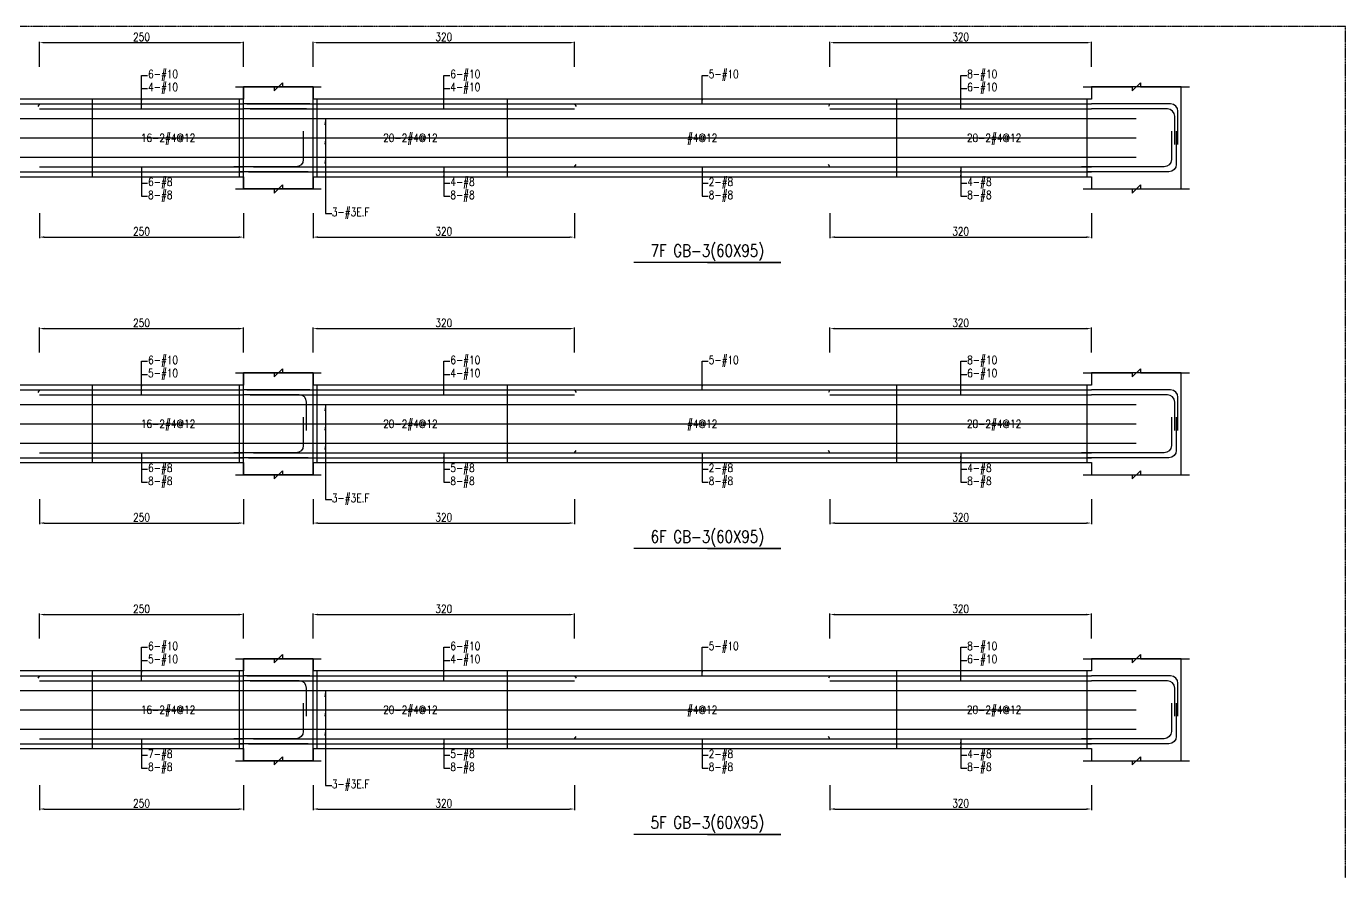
# Model space of a CAD drawing. Header units: millimetres. Extents: x 0 to 84580, y -12276 to 4373.
# Drawn here: x 50362 to 51977, y -2034 to -1000 of the extents above; entities that cross this region are included whole.
import ezdxf
from ezdxf.enums import TextEntityAlignment as Align

# ---------------------------------------------------------------- set-up
doc = ezdxf.new("R2010")
doc.units = ezdxf.units.MM
doc.header["$MEASUREMENT"] = 0
doc.linetypes.add('CENTER', pattern=[2, 1.25, -0.25, 0.25, -0.25])
for name, color, linetype in [('S-DIM', 2, 'Continuous'), ('S-GRID', 1, 'CENTER'), ('S-LEADER', 2, 'Continuous'), ('S-RC', 130, 'Continuous'), ('S-REINF', 6, 'Continuous'), ('S-TEXT', 2, 'Continuous')]:
    doc.layers.add(name, color=color, linetype=linetype)
doc.styles.add('CS4', font='romans.shx', dxfattribs={"width": 0.8, "bigfont": 'lsp.shx'})
doc.styles.get("Standard").update_dxf_attribs({"font": 'arial.ttf'})
doc.dimstyles.new('ISO-25', dxfattribs={"dimtxt": 2.5, "dimasz": 2.5, "dimexe": 1.25, "dimexo": 0.625, "dimtad": 1, "dimtxsty": 'Standard', "dimcen": 2.5, "dimadec": 0, "dimazin": 0, "dimtfac": 1, "dimtmove": 0, "dimatfit": 3, "dimfxl": 0, "dimarcsym": 0})

# ---------------------------------------------------------------- blocks, each defined once
blk = doc.blocks.new('*D1211')
at = {"layer": 'DEFPOINTS', "color": 0, "transparency": 16777216}
for p in [(50627.9, -1719.9), (50377.9, -1749.9), (50627.9, -1749.9)]:
    blk.add_point(p, dxfattribs=at)
at = {"layer": 'S-DIM', "color": 0, "lineweight": -2, "transparency": 16777216}
for p, q in [((50377.9, -1749.3), (50377.9, -1718.7)), ((50383.9, -1719.9), (50621.9, -1719.9)), ((50627.9, -1749.3), (50627.9, -1718.7))]:
    blk.add_line(p, q, dxfattribs=at)
at = {"layer": 'S-DIM', "color": 0, "transparency": 16777216}
for points in [[(50383.9, -1718.9), (50383.9, -1720.9), (50377.9, -1719.9)], [(50621.9, -1718.9), (50621.9, -1720.9), (50627.9, -1719.9)]]:
    blk.add_solid(points, dxfattribs=at)
at = {"layer": 'S-DIM', "color": 0, "transparency": 16777216, "insert": (50502.9, -1712.9), "char_height": 10, "attachment_point": 5, "style": 'CS4'}
blk.add_mtext('250', dxfattribs=at)
blk = doc.blocks.new('*D1213')
at = {"layer": 'DEFPOINTS', "color": 0, "transparency": 16777216}
for p in [(50377.9, -1927.9), (50627.9, -1927.9), (50627.9, -1957.9)]:
    blk.add_point(p, dxfattribs=at)
at = {"layer": 'S-DIM', "color": 0, "lineweight": -2, "transparency": 16777216}
for p, q in [((50377.9, -1928.6), (50377.9, -1959.2)), ((50627.9, -1928.6), (50627.9, -1959.2)), ((50383.9, -1957.9), (50621.9, -1957.9))]:
    blk.add_line(p, q, dxfattribs=at)
at = {"layer": 'S-DIM', "color": 0, "transparency": 16777216}
for points in [[(50383.9, -1956.9), (50383.9, -1958.9), (50377.9, -1957.9)], [(50621.9, -1956.9), (50621.9, -1958.9), (50627.9, -1957.9)]]:
    blk.add_solid(points, dxfattribs=at)
at = {"layer": 'S-DIM', "color": 0, "transparency": 16777216, "insert": (50502.9, -1950.9), "char_height": 10, "attachment_point": 5, "style": 'CS4'}
blk.add_mtext('250', dxfattribs=at)
blk = doc.blocks.new('*D1215')
at = {"layer": 'DEFPOINTS', "color": 0, "transparency": 16777216}
for p in [(50627.9, -1369.9), (50377.9, -1399.9), (50627.9, -1399.9)]:
    blk.add_point(p, dxfattribs=at)
at = {"layer": 'S-DIM', "color": 0, "lineweight": -2, "transparency": 16777216}
for p, q in [((50377.9, -1399.3), (50377.9, -1368.7)), ((50383.9, -1369.9), (50621.9, -1369.9)), ((50627.9, -1399.3), (50627.9, -1368.7))]:
    blk.add_line(p, q, dxfattribs=at)
at = {"layer": 'S-DIM', "color": 0, "transparency": 16777216}
for points in [[(50383.9, -1368.9), (50383.9, -1370.9), (50377.9, -1369.9)], [(50621.9, -1368.9), (50621.9, -1370.9), (50627.9, -1369.9)]]:
    blk.add_solid(points, dxfattribs=at)
at = {"layer": 'S-DIM', "color": 0, "transparency": 16777216, "insert": (50502.9, -1362.9), "char_height": 10, "attachment_point": 5, "style": 'CS4'}
blk.add_mtext('250', dxfattribs=at)
blk = doc.blocks.new('*D1217')
at = {"layer": 'DEFPOINTS', "color": 0, "transparency": 16777216}
for p in [(50377.9, -1577.9), (50627.9, -1577.9), (50627.9, -1607.9)]:
    blk.add_point(p, dxfattribs=at)
at = {"layer": 'S-DIM', "color": 0, "lineweight": -2, "transparency": 16777216}
for p, q in [((50377.9, -1578.6), (50377.9, -1609.2)), ((50627.9, -1578.6), (50627.9, -1609.2)), ((50383.9, -1607.9), (50621.9, -1607.9))]:
    blk.add_line(p, q, dxfattribs=at)
at = {"layer": 'S-DIM', "color": 0, "transparency": 16777216}
for points in [[(50383.9, -1606.9), (50383.9, -1608.9), (50377.9, -1607.9)], [(50621.9, -1606.9), (50621.9, -1608.9), (50627.9, -1607.9)]]:
    blk.add_solid(points, dxfattribs=at)
at = {"layer": 'S-DIM', "color": 0, "transparency": 16777216, "insert": (50502.9, -1600.9), "char_height": 10, "attachment_point": 5, "style": 'CS4'}
blk.add_mtext('250', dxfattribs=at)
blk = doc.blocks.new('*D1219')
at = {"layer": 'DEFPOINTS', "color": 0, "transparency": 16777216}
for p in [(50627.9, -1019.9), (50377.9, -1049.9), (50627.9, -1049.9)]:
    blk.add_point(p, dxfattribs=at)
at = {"layer": 'S-DIM', "color": 0, "lineweight": -2, "transparency": 16777216}
for p, q in [((50377.9, -1049.3), (50377.9, -1018.7)), ((50383.9, -1019.9), (50621.9, -1019.9)), ((50627.9, -1049.3), (50627.9, -1018.7))]:
    blk.add_line(p, q, dxfattribs=at)
at = {"layer": 'S-DIM', "color": 0, "transparency": 16777216}
for points in [[(50383.9, -1018.9), (50383.9, -1020.9), (50377.9, -1019.9)], [(50621.9, -1018.9), (50621.9, -1020.9), (50627.9, -1019.9)]]:
    blk.add_solid(points, dxfattribs=at)
at = {"layer": 'S-DIM', "color": 0, "transparency": 16777216, "insert": (50502.9, -1012.9), "char_height": 10, "attachment_point": 5, "style": 'CS4'}
blk.add_mtext('250', dxfattribs=at)
blk = doc.blocks.new('*D1221')
at = {"layer": 'DEFPOINTS', "color": 0, "transparency": 16777216}
for p in [(50377.9, -1227.9), (50627.9, -1227.9), (50627.9, -1257.9)]:
    blk.add_point(p, dxfattribs=at)
at = {"layer": 'S-DIM', "color": 0, "lineweight": -2, "transparency": 16777216}
for p, q in [((50377.9, -1228.6), (50377.9, -1259.2)), ((50627.9, -1228.6), (50627.9, -1259.2)), ((50383.9, -1257.9), (50621.9, -1257.9))]:
    blk.add_line(p, q, dxfattribs=at)
at = {"layer": 'S-DIM', "color": 0, "transparency": 16777216}
for points in [[(50383.9, -1256.9), (50383.9, -1258.9), (50377.9, -1257.9)], [(50621.9, -1256.9), (50621.9, -1258.9), (50627.9, -1257.9)]]:
    blk.add_solid(points, dxfattribs=at)
at = {"layer": 'S-DIM', "color": 0, "transparency": 16777216, "insert": (50502.9, -1250.9), "char_height": 10, "attachment_point": 5, "style": 'CS4'}
blk.add_mtext('250', dxfattribs=at)
blk = doc.blocks.new('*D1240')
at = {"layer": 'DEFPOINTS', "color": 0, "transparency": 16777216}
for p in [(51032.9, -1719.9), (50712.9, -1749.9), (51032.9, -1749.9)]:
    blk.add_point(p, dxfattribs=at)
at = {"layer": 'S-DIM', "color": 0, "lineweight": -2, "transparency": 16777216}
for p, q in [((50712.9, -1749.3), (50712.9, -1718.7)), ((50718.9, -1719.9), (51026.9, -1719.9)), ((51032.9, -1749.3), (51032.9, -1718.7))]:
    blk.add_line(p, q, dxfattribs=at)
at = {"layer": 'S-DIM', "color": 0, "transparency": 16777216}
for points in [[(50718.9, -1718.9), (50718.9, -1720.9), (50712.9, -1719.9)], [(51026.9, -1718.9), (51026.9, -1720.9), (51032.9, -1719.9)]]:
    blk.add_solid(points, dxfattribs=at)
at = {"layer": 'S-DIM', "color": 0, "transparency": 16777216, "insert": (50872.9, -1712.9), "char_height": 10, "attachment_point": 5, "style": 'CS4'}
blk.add_mtext('320', dxfattribs=at)
blk = doc.blocks.new('*D1241')
at = {"layer": 'DEFPOINTS', "color": 0, "transparency": 16777216}
for p in [(51665.7, -1719.9), (51345.7, -1749.9), (51665.7, -1749.9)]:
    blk.add_point(p, dxfattribs=at)
at = {"layer": 'S-DIM', "color": 0, "lineweight": -2, "transparency": 16777216}
for p, q in [((51345.7, -1749.3), (51345.7, -1718.7)), ((51351.7, -1719.9), (51659.7, -1719.9)), ((51665.7, -1749.3), (51665.7, -1718.7))]:
    blk.add_line(p, q, dxfattribs=at)
at = {"layer": 'S-DIM', "color": 0, "transparency": 16777216}
for points in [[(51351.7, -1718.9), (51351.7, -1720.9), (51345.7, -1719.9)], [(51659.7, -1718.9), (51659.7, -1720.9), (51665.7, -1719.9)]]:
    blk.add_solid(points, dxfattribs=at)
at = {"layer": 'S-DIM', "color": 0, "transparency": 16777216, "insert": (51505.7, -1712.9), "char_height": 10, "attachment_point": 5, "style": 'CS4'}
blk.add_mtext('320', dxfattribs=at)
blk = doc.blocks.new('*D1242')
at = {"layer": 'DEFPOINTS', "color": 0, "transparency": 16777216}
for p in [(50712.9, -1927.9), (51032.9, -1927.9), (51032.9, -1957.9)]:
    blk.add_point(p, dxfattribs=at)
at = {"layer": 'S-DIM', "color": 0, "lineweight": -2, "transparency": 16777216}
for p, q in [((50712.9, -1928.6), (50712.9, -1959.2)), ((51032.9, -1928.6), (51032.9, -1959.2)), ((50718.9, -1957.9), (51026.9, -1957.9))]:
    blk.add_line(p, q, dxfattribs=at)
at = {"layer": 'S-DIM', "color": 0, "transparency": 16777216}
for points in [[(50718.9, -1956.9), (50718.9, -1958.9), (50712.9, -1957.9)], [(51026.9, -1956.9), (51026.9, -1958.9), (51032.9, -1957.9)]]:
    blk.add_solid(points, dxfattribs=at)
at = {"layer": 'S-DIM', "color": 0, "transparency": 16777216, "insert": (50872.9, -1950.9), "char_height": 10, "attachment_point": 5, "style": 'CS4'}
blk.add_mtext('320', dxfattribs=at)
blk = doc.blocks.new('*D1243')
at = {"layer": 'DEFPOINTS', "color": 0, "transparency": 16777216}
for p in [(51345.7, -1927.9), (51665.7, -1927.9), (51665.7, -1957.9)]:
    blk.add_point(p, dxfattribs=at)
at = {"layer": 'S-DIM', "color": 0, "lineweight": -2, "transparency": 16777216}
for p, q in [((51345.7, -1928.6), (51345.7, -1959.2)), ((51665.7, -1928.6), (51665.7, -1959.2)), ((51351.7, -1957.9), (51659.7, -1957.9))]:
    blk.add_line(p, q, dxfattribs=at)
at = {"layer": 'S-DIM', "color": 0, "transparency": 16777216}
for points in [[(51351.7, -1956.9), (51351.7, -1958.9), (51345.7, -1957.9)], [(51659.7, -1956.9), (51659.7, -1958.9), (51665.7, -1957.9)]]:
    blk.add_solid(points, dxfattribs=at)
at = {"layer": 'S-DIM', "color": 0, "transparency": 16777216, "insert": (51505.7, -1950.9), "char_height": 10, "attachment_point": 5, "style": 'CS4'}
blk.add_mtext('320', dxfattribs=at)
blk = doc.blocks.new('*D1244')
at = {"layer": 'DEFPOINTS', "color": 0, "transparency": 16777216}
for p in [(51032.9, -1369.9), (50712.9, -1399.9), (51032.9, -1399.9)]:
    blk.add_point(p, dxfattribs=at)
at = {"layer": 'S-DIM', "color": 0, "lineweight": -2, "transparency": 16777216}
for p, q in [((50712.9, -1399.3), (50712.9, -1368.7)), ((50718.9, -1369.9), (51026.9, -1369.9)), ((51032.9, -1399.3), (51032.9, -1368.7))]:
    blk.add_line(p, q, dxfattribs=at)
at = {"layer": 'S-DIM', "color": 0, "transparency": 16777216}
for points in [[(50718.9, -1368.9), (50718.9, -1370.9), (50712.9, -1369.9)], [(51026.9, -1368.9), (51026.9, -1370.9), (51032.9, -1369.9)]]:
    blk.add_solid(points, dxfattribs=at)
at = {"layer": 'S-DIM', "color": 0, "transparency": 16777216, "insert": (50872.9, -1362.9), "char_height": 10, "attachment_point": 5, "style": 'CS4'}
blk.add_mtext('320', dxfattribs=at)
blk = doc.blocks.new('*D1245')
at = {"layer": 'DEFPOINTS', "color": 0, "transparency": 16777216}
for p in [(51665.7, -1369.9), (51345.7, -1399.9), (51665.7, -1399.9)]:
    blk.add_point(p, dxfattribs=at)
at = {"layer": 'S-DIM', "color": 0, "lineweight": -2, "transparency": 16777216}
for p, q in [((51345.7, -1399.3), (51345.7, -1368.7)), ((51351.7, -1369.9), (51659.7, -1369.9)), ((51665.7, -1399.3), (51665.7, -1368.7))]:
    blk.add_line(p, q, dxfattribs=at)
at = {"layer": 'S-DIM', "color": 0, "transparency": 16777216}
for points in [[(51351.7, -1368.9), (51351.7, -1370.9), (51345.7, -1369.9)], [(51659.7, -1368.9), (51659.7, -1370.9), (51665.7, -1369.9)]]:
    blk.add_solid(points, dxfattribs=at)
at = {"layer": 'S-DIM', "color": 0, "transparency": 16777216, "insert": (51505.7, -1362.9), "char_height": 10, "attachment_point": 5, "style": 'CS4'}
blk.add_mtext('320', dxfattribs=at)
blk = doc.blocks.new('*D1234')
at = {"layer": 'DEFPOINTS', "color": 0, "transparency": 16777216}
for p in [(50712.9, -1577.9), (51032.9, -1577.9), (51032.9, -1607.9)]:
    blk.add_point(p, dxfattribs=at)
at = {"layer": 'S-DIM', "color": 0, "lineweight": -2, "transparency": 16777216}
for p, q in [((50712.9, -1578.6), (50712.9, -1609.2)), ((51032.9, -1578.6), (51032.9, -1609.2)), ((50718.9, -1607.9), (51026.9, -1607.9))]:
    blk.add_line(p, q, dxfattribs=at)
at = {"layer": 'S-DIM', "color": 0, "transparency": 16777216}
for points in [[(50718.9, -1606.9), (50718.9, -1608.9), (50712.9, -1607.9)], [(51026.9, -1606.9), (51026.9, -1608.9), (51032.9, -1607.9)]]:
    blk.add_solid(points, dxfattribs=at)
at = {"layer": 'S-DIM', "color": 0, "transparency": 16777216, "insert": (50872.9, -1600.9), "char_height": 10, "attachment_point": 5, "style": 'CS4'}
blk.add_mtext('320', dxfattribs=at)
blk = doc.blocks.new('*D1235')
at = {"layer": 'DEFPOINTS', "color": 0, "transparency": 16777216}
for p in [(51345.7, -1577.9), (51665.7, -1577.9), (51665.7, -1607.9)]:
    blk.add_point(p, dxfattribs=at)
at = {"layer": 'S-DIM', "color": 0, "lineweight": -2, "transparency": 16777216}
for p, q in [((51345.7, -1578.6), (51345.7, -1609.2)), ((51665.7, -1578.6), (51665.7, -1609.2)), ((51351.7, -1607.9), (51659.7, -1607.9))]:
    blk.add_line(p, q, dxfattribs=at)
at = {"layer": 'S-DIM', "color": 0, "transparency": 16777216}
for points in [[(51351.7, -1606.9), (51351.7, -1608.9), (51345.7, -1607.9)], [(51659.7, -1606.9), (51659.7, -1608.9), (51665.7, -1607.9)]]:
    blk.add_solid(points, dxfattribs=at)
at = {"layer": 'S-DIM', "color": 0, "transparency": 16777216, "insert": (51505.7, -1600.9), "char_height": 10, "attachment_point": 5, "style": 'CS4'}
blk.add_mtext('320', dxfattribs=at)
blk = doc.blocks.new('*D1236')
at = {"layer": 'DEFPOINTS', "color": 0, "transparency": 16777216}
for p in [(51032.9, -1019.9), (50712.9, -1049.9), (51032.9, -1049.9)]:
    blk.add_point(p, dxfattribs=at)
at = {"layer": 'S-DIM', "color": 0, "lineweight": -2, "transparency": 16777216}
for p, q in [((50712.9, -1049.3), (50712.9, -1018.7)), ((50718.9, -1019.9), (51026.9, -1019.9)), ((51032.9, -1049.3), (51032.9, -1018.7))]:
    blk.add_line(p, q, dxfattribs=at)
at = {"layer": 'S-DIM', "color": 0, "transparency": 16777216}
for points in [[(50718.9, -1018.9), (50718.9, -1020.9), (50712.9, -1019.9)], [(51026.9, -1018.9), (51026.9, -1020.9), (51032.9, -1019.9)]]:
    blk.add_solid(points, dxfattribs=at)
at = {"layer": 'S-DIM', "color": 0, "transparency": 16777216, "insert": (50872.9, -1012.9), "char_height": 10, "attachment_point": 5, "style": 'CS4'}
blk.add_mtext('320', dxfattribs=at)
blk = doc.blocks.new('*D1237')
at = {"layer": 'DEFPOINTS', "color": 0, "transparency": 16777216}
for p in [(51665.7, -1019.9), (51345.7, -1049.9), (51665.7, -1049.9)]:
    blk.add_point(p, dxfattribs=at)
at = {"layer": 'S-DIM', "color": 0, "lineweight": -2, "transparency": 16777216}
for p, q in [((51345.7, -1049.3), (51345.7, -1018.7)), ((51351.7, -1019.9), (51659.7, -1019.9)), ((51665.7, -1049.3), (51665.7, -1018.7))]:
    blk.add_line(p, q, dxfattribs=at)
at = {"layer": 'S-DIM', "color": 0, "transparency": 16777216}
for points in [[(51351.7, -1018.9), (51351.7, -1020.9), (51345.7, -1019.9)], [(51659.7, -1018.9), (51659.7, -1020.9), (51665.7, -1019.9)]]:
    blk.add_solid(points, dxfattribs=at)
at = {"layer": 'S-DIM', "color": 0, "transparency": 16777216, "insert": (51505.7, -1012.9), "char_height": 10, "attachment_point": 5, "style": 'CS4'}
blk.add_mtext('320', dxfattribs=at)
blk = doc.blocks.new('*D1238')
at = {"layer": 'DEFPOINTS', "color": 0, "transparency": 16777216}
for p in [(50712.9, -1227.9), (51032.9, -1227.9), (51032.9, -1257.9)]:
    blk.add_point(p, dxfattribs=at)
at = {"layer": 'S-DIM', "color": 0, "lineweight": -2, "transparency": 16777216}
for p, q in [((50712.9, -1228.6), (50712.9, -1259.2)), ((51032.9, -1228.6), (51032.9, -1259.2)), ((50718.9, -1257.9), (51026.9, -1257.9))]:
    blk.add_line(p, q, dxfattribs=at)
at = {"layer": 'S-DIM', "color": 0, "transparency": 16777216}
for points in [[(50718.9, -1256.9), (50718.9, -1258.9), (50712.9, -1257.9)], [(51026.9, -1256.9), (51026.9, -1258.9), (51032.9, -1257.9)]]:
    blk.add_solid(points, dxfattribs=at)
at = {"layer": 'S-DIM', "color": 0, "transparency": 16777216, "insert": (50872.9, -1250.9), "char_height": 10, "attachment_point": 5, "style": 'CS4'}
blk.add_mtext('320', dxfattribs=at)
blk = doc.blocks.new('*D1239')
at = {"layer": 'DEFPOINTS', "color": 0, "transparency": 16777216}
for p in [(51345.7, -1227.9), (51665.7, -1227.9), (51665.7, -1257.9)]:
    blk.add_point(p, dxfattribs=at)
at = {"layer": 'S-DIM', "color": 0, "lineweight": -2, "transparency": 16777216}
for p, q in [((51345.7, -1228.6), (51345.7, -1259.2)), ((51665.7, -1228.6), (51665.7, -1259.2)), ((51351.7, -1257.9), (51659.7, -1257.9))]:
    blk.add_line(p, q, dxfattribs=at)
at = {"layer": 'S-DIM', "color": 0, "transparency": 16777216}
for points in [[(51351.7, -1256.9), (51351.7, -1258.9), (51345.7, -1257.9)], [(51659.7, -1256.9), (51659.7, -1258.9), (51665.7, -1257.9)]]:
    blk.add_solid(points, dxfattribs=at)
at = {"layer": 'S-DIM', "color": 0, "transparency": 16777216, "insert": (51505.7, -1250.9), "char_height": 10, "attachment_point": 5, "style": 'CS4'}
blk.add_mtext('320', dxfattribs=at)

msp = doc.modelspace()

# ---------------------------------------------------------------- linework, layer by layer
at = {"layer": 'S-GRID'}
msp.add_lwpolyline([(48748, -3069), (51977, -3069), (51977, -1000), (48748, -1000), (48748, -3069)], dxfattribs=at)
at = {"layer": 'S-RC'}
for points in [[(50617.942, -1073.94), (50665.442, -1073.949), (50665.441, -1078.949), (50675.443, -1068.951), (50675.442, -1073.951), (50722.942, -1073.96)], [(50617.942, -1073.94), (50665.442, -1073.949), (50665.441, -1078.949), (50675.443, -1068.951), (50675.442, -1073.951), (50722.942, -1073.96)], [(50627.942, -1183.94), (50627.942, -1198.94), (50712.942, -1198.94), (50712.942, -1073.94), (50627.942, -1073.94), (50627.942, -1088.94)], [(50712.942, -1183.94), (50712.942, -1198.94), (50627.942, -1198.94), (50627.942, -1073.94), (50712.942, -1073.94), (50712.942, -1088.94)], [(51655.742, -1073.94), (51715.742, -1073.951), (51715.741, -1078.951), (51725.743, -1068.953), (51725.742, -1073.953), (51785.742, -1073.965)], [(51665.742, -1183.94), (51665.742, -1198.94), (51775.742, -1198.94), (51775.742, -1073.94), (51665.742, -1073.94), (51665.742, -1088.94)], [(50627.942, -1088.94), (49887.942, -1088.94)], [(51665.742, -1088.94), (50712.942, -1088.94)], [(49887.942, -1183.94), (50627.942, -1183.94)], [(50617.942, -1198.94), (50665.442, -1198.949), (50665.441, -1203.949), (50675.443, -1193.951), (50675.442, -1198.951), (50722.942, -1198.96)], [(50617.942, -1198.94), (50665.442, -1198.949), (50665.441, -1203.949), (50675.443, -1193.951), (50675.442, -1198.951), (50722.942, -1198.96)], [(50712.942, -1183.94), (51665.742, -1183.94)], [(51655.742, -1198.94), (51715.742, -1198.951), (51715.741, -1203.951), (51725.743, -1193.953), (51725.742, -1198.953), (51785.742, -1198.965)], [(51195.592, -1288.94), (51285.592, -1288.94), (51105.592, -1288.94)], [(50617.942, -1423.94), (50665.442, -1423.949), (50665.441, -1428.949), (50675.443, -1418.951), (50675.442, -1423.951), (50722.942, -1423.96)], [(50617.942, -1423.94), (50665.442, -1423.949), (50665.441, -1428.949), (50675.443, -1418.951), (50675.442, -1423.951), (50722.942, -1423.96)], [(51655.742, -1423.94), (51715.742, -1423.951), (51715.741, -1428.951), (51725.743, -1418.953), (51725.742, -1423.953), (51785.742, -1423.965)], [(50627.942, -1533.94), (50627.942, -1548.94), (50712.942, -1548.94), (50712.942, -1423.94), (50627.942, -1423.94), (50627.942, -1438.94)], [(50712.942, -1533.94), (50712.942, -1548.94), (50627.942, -1548.94), (50627.942, -1423.94), (50712.942, -1423.94), (50712.942, -1438.94)], [(51665.742, -1533.94), (51665.742, -1548.94), (51775.742, -1548.94), (51775.742, -1423.94), (51665.742, -1423.94), (51665.742, -1438.94)], [(50627.942, -1438.94), (49887.942, -1438.94)], [(51665.742, -1438.94), (50712.942, -1438.94)], [(49887.942, -1533.94), (50627.942, -1533.94)], [(50712.942, -1533.94), (51665.742, -1533.94)], [(50617.942, -1548.94), (50665.442, -1548.949), (50665.441, -1553.949), (50675.443, -1543.951), (50675.442, -1548.951), (50722.942, -1548.96)], [(50617.942, -1548.94), (50665.442, -1548.949), (50665.441, -1553.949), (50675.443, -1543.951), (50675.442, -1548.951), (50722.942, -1548.96)], [(51655.742, -1548.94), (51715.742, -1548.951), (51715.741, -1553.951), (51725.743, -1543.953), (51725.742, -1548.953), (51785.742, -1548.965)], [(51195.592, -1638.94), (51285.592, -1638.94), (51105.592, -1638.94)], [(50617.942, -1773.94), (50665.442, -1773.949), (50665.441, -1778.949), (50675.443, -1768.951), (50675.442, -1773.951), (50722.942, -1773.96)], [(50617.942, -1773.94), (50665.442, -1773.949), (50665.441, -1778.949), (50675.443, -1768.951), (50675.442, -1773.951), (50722.942, -1773.96)], [(50627.942, -1883.94), (50627.942, -1898.94), (50712.942, -1898.94), (50712.942, -1773.94), (50627.942, -1773.94), (50627.942, -1788.94)], [(50712.942, -1883.94), (50712.942, -1898.94), (50627.942, -1898.94), (50627.942, -1773.94), (50712.942, -1773.94), (50712.942, -1788.94)], [(51655.742, -1773.94), (51715.742, -1773.951), (51715.741, -1778.951), (51725.743, -1768.953), (51725.742, -1773.953), (51785.742, -1773.965)], [(51665.742, -1883.94), (51665.742, -1898.94), (51775.742, -1898.94), (51775.742, -1773.94), (51665.742, -1773.94), (51665.742, -1788.94)], [(50627.942, -1788.94), (49887.942, -1788.94)], [(51665.742, -1788.94), (50712.942, -1788.94)], [(49887.942, -1883.94), (50627.942, -1883.94)], [(50712.942, -1883.94), (51665.742, -1883.94)], [(50617.942, -1898.94), (50665.442, -1898.949), (50665.441, -1903.949), (50675.443, -1893.951), (50675.442, -1898.951), (50722.942, -1898.96)], [(50617.942, -1898.94), (50665.442, -1898.949), (50665.441, -1903.949), (50675.443, -1893.951), (50675.442, -1898.951), (50722.942, -1898.96)], [(51655.742, -1898.94), (51715.742, -1898.951), (51715.741, -1903.951), (51725.743, -1893.953), (51725.742, -1898.953), (51785.742, -1898.965)], [(51195.592, -1988.94), (51285.592, -1988.94), (51105.592, -1988.94)]]:
    msp.add_lwpolyline(points, dxfattribs=at)
at = {"layer": 'S-REINF'}
for points in [[(50137.942, -1094.94), (50377.942, -1094.94)], [(50377.942, -1094.94), (50375.942, -1097.94)], [(50377.942, -1094.94), (50627.942, -1094.94)], [(50708.942, -1094.94), (50627.942, -1094.94)], [(50631.942, -1094.94), (50712.942, -1094.94)], [(50712.942, -1094.94), (51032.942, -1094.94)], [(51032.942, -1094.94), (51034.942, -1097.94)], [(51032.942, -1094.94), (51345.742, -1094.94)], [(51345.742, -1094.94), (51343.742, -1097.94)], [(51345.742, -1094.94), (51665.742, -1094.94)], [(50377.942, -1100.94), (50627.942, -1100.94)], [(50704.942, -1100.94), (50627.942, -1100.94)], [(50635.942, -1100.94), (50712.942, -1100.94)], [(50712.942, -1100.94), (51032.942, -1100.94)], [(51345.742, -1100.94), (51665.742, -1100.94)], [(50137.942, -1177.94), (50377.942, -1177.94)], [(50377.942, -1171.94), (50627.942, -1171.94)], [(50377.942, -1177.94), (50627.942, -1177.94)], [(50706.942, -1177.94), (50621.942, -1177.94)], [(50633.942, -1177.94), (50712.942, -1177.94)], [(50639.942, -1171.94), (50712.942, -1171.94)], [(50712.942, -1171.94), (51032.942, -1171.94)], [(50712.942, -1177.94), (51032.942, -1177.94)], [(51032.942, -1171.94), (51034.942, -1168.94)], [(51032.942, -1171.94), (51345.742, -1171.94)], [(51032.942, -1177.94), (51345.742, -1177.94)], [(51345.742, -1171.94), (51343.742, -1168.94)], [(51345.742, -1171.94), (51665.742, -1171.94)], [(51345.742, -1177.94), (51665.742, -1177.94)], [(50137.942, -1444.94), (50377.942, -1444.94)], [(50377.942, -1444.94), (50375.942, -1447.94)], [(50377.942, -1444.94), (50627.942, -1444.94)], [(50377.942, -1450.94), (50627.942, -1450.94)], [(50708.942, -1444.94), (50627.942, -1444.94)], [(50631.942, -1444.94), (50712.942, -1444.94)], [(50635.942, -1450.94), (50712.942, -1450.94)], [(50712.942, -1444.94), (51032.942, -1444.94)], [(50712.942, -1450.94), (51032.942, -1450.94)], [(51032.942, -1444.94), (51034.942, -1447.94)], [(51032.942, -1444.94), (51345.742, -1444.94)], [(51345.742, -1444.94), (51343.742, -1447.94)], [(51345.742, -1444.94), (51665.742, -1444.94)], [(51345.742, -1450.94), (51665.742, -1450.94)], [(50137.942, -1527.94), (50377.942, -1527.94)], [(50377.942, -1521.94), (50627.942, -1521.94)], [(50377.942, -1527.94), (50627.942, -1527.94)], [(50706.942, -1527.94), (50621.942, -1527.94)], [(50633.942, -1527.94), (50712.942, -1527.94)], [(50639.942, -1521.94), (50712.942, -1521.94)], [(50712.942, -1521.94), (51032.942, -1521.94)], [(50712.942, -1527.94), (51032.942, -1527.94)], [(51032.942, -1521.94), (51034.942, -1518.94)], [(51032.942, -1521.94), (51345.742, -1521.94)], [(51032.942, -1527.94), (51345.742, -1527.94)], [(51345.742, -1521.94), (51343.742, -1518.94)], [(51345.742, -1521.94), (51665.742, -1521.94)], [(51345.742, -1527.94), (51665.742, -1527.94)], [(50137.942, -1794.94), (50377.942, -1794.94)], [(50377.942, -1794.94), (50375.942, -1797.94)], [(50377.942, -1794.94), (50627.942, -1794.94)], [(50377.942, -1800.94), (50627.942, -1800.94)], [(50708.942, -1794.94), (50627.942, -1794.94)], [(50631.942, -1794.94), (50712.942, -1794.94)], [(50635.942, -1800.94), (50712.942, -1800.94)], [(50712.942, -1794.94), (51032.942, -1794.94)], [(50712.942, -1800.94), (51032.942, -1800.94)], [(51032.942, -1794.94), (51034.942, -1797.94)], [(51032.942, -1794.94), (51345.742, -1794.94)], [(51345.742, -1794.94), (51343.742, -1797.94)], [(51345.742, -1794.94), (51665.742, -1794.94)], [(51345.742, -1800.94), (51665.742, -1800.94)], [(50377.942, -1871.94), (50627.942, -1871.94)], [(50639.942, -1871.94), (50712.942, -1871.94)], [(50712.942, -1871.94), (51032.942, -1871.94)], [(51032.942, -1871.94), (51034.942, -1868.94)], [(51032.942, -1871.94), (51345.742, -1871.94)], [(51345.742, -1871.94), (51343.742, -1868.94)], [(51345.742, -1871.94), (51665.742, -1871.94)], [(50137.942, -1877.94), (50377.942, -1877.94)], [(50377.942, -1877.94), (50627.942, -1877.94)], [(50706.942, -1877.94), (50621.942, -1877.94)], [(50633.942, -1877.94), (50712.942, -1877.94)], [(50712.942, -1877.94), (51032.942, -1877.94)], [(51032.942, -1877.94), (51345.742, -1877.94)], [(51345.742, -1877.94), (51665.742, -1877.94)]]:
    msp.add_lwpolyline(points, dxfattribs=at)
at = {"layer": 'S-REINF', "color": 1}
for points in [[(50442.942, -1183.94), (50442.942, -1088.94)], [(50622.942, -1183.94), (50622.942, -1088.94)], [(50717.942, -1183.94), (50717.942, -1088.94)], [(50951.142, -1183.94), (50951.142, -1088.94)], [(51427.542, -1183.94), (51427.542, -1088.94)], [(51660.742, -1183.94), (51660.742, -1088.94)], [(49845.442, -1112.69), (50670.442, -1112.69)], [(50670.442, -1112.69), (51720.742, -1112.69)], [(49845.442, -1136.44), (50670.442, -1136.44)], [(50670.442, -1136.44), (51720.742, -1136.44)], [(49845.442, -1160.19), (50670.442, -1160.19)], [(50670.442, -1160.19), (51720.742, -1160.19)], [(50442.942, -1533.94), (50442.942, -1438.94)], [(50622.942, -1533.94), (50622.942, -1438.94)], [(50717.942, -1533.94), (50717.942, -1438.94)], [(50951.142, -1533.94), (50951.142, -1438.94)], [(51427.542, -1533.94), (51427.542, -1438.94)], [(51660.742, -1533.94), (51660.742, -1438.94)], [(49845.442, -1462.69), (50670.442, -1462.69)], [(50670.442, -1462.69), (51720.742, -1462.69)], [(49845.442, -1486.44), (50670.442, -1486.44)], [(50670.442, -1486.44), (51720.742, -1486.44)], [(49845.442, -1510.19), (50670.442, -1510.19)], [(50670.442, -1510.19), (51720.742, -1510.19)], [(50442.942, -1883.94), (50442.942, -1788.94)], [(50622.942, -1883.94), (50622.942, -1788.94)], [(50717.942, -1883.94), (50717.942, -1788.94)], [(50951.142, -1883.94), (50951.142, -1788.94)], [(51427.542, -1883.94), (51427.542, -1788.94)], [(51660.742, -1883.94), (51660.742, -1788.94)], [(49845.442, -1812.69), (50670.442, -1812.69)], [(50670.442, -1812.69), (51720.742, -1812.69)], [(49845.442, -1836.44), (50670.442, -1836.44)], [(50670.442, -1836.44), (51720.742, -1836.44)], [(49845.442, -1860.19), (50670.442, -1860.19)], [(50670.442, -1860.19), (51720.742, -1860.19)]]:
    msp.add_lwpolyline(points, dxfattribs=at)
at = {"layer": 'S-REINF'}
for points in [[(51771.742, -1144.44), (51771.742, -1103.94, 0.41421356), (51762.742, -1094.94), (51665.742, -1094.94)], [(51767.742, -1144.44), (51767.742, -1109.94, 0.41421356), (51758.742, -1100.94), (51665.742, -1100.94)], [(50700.942, -1128.44), (50700.942, -1162.94, -0.41421356), (50691.942, -1171.94), (50615.942, -1171.94)], [(51763.742, -1128.44), (51763.742, -1162.94, -0.41421356), (51754.742, -1171.94), (51653.742, -1171.94)], [(51769.742, -1128.44), (51769.742, -1168.94, -0.41421356), (51760.742, -1177.94), (51659.742, -1177.94)], [(50704.942, -1494.44), (50704.942, -1459.94, 0.41421356), (50695.942, -1450.94), (50627.942, -1450.94)], [(51771.742, -1494.44), (51771.742, -1453.94, 0.41421356), (51762.742, -1444.94), (51665.742, -1444.94)], [(51767.742, -1494.44), (51767.742, -1459.94, 0.41421356), (51758.742, -1450.94), (51665.742, -1450.94)], [(50700.942, -1478.44), (50700.942, -1512.94, -0.41421356), (50691.942, -1521.94), (50615.942, -1521.94)], [(51763.742, -1478.44), (51763.742, -1512.94, -0.41421356), (51754.742, -1521.94), (51653.742, -1521.94)], [(51769.742, -1478.44), (51769.742, -1518.94, -0.41421356), (51760.742, -1527.94), (51659.742, -1527.94)], [(50704.942, -1844.44), (50704.942, -1809.94, 0.41421356), (50695.942, -1800.94), (50627.942, -1800.94)], [(51771.742, -1844.44), (51771.742, -1803.94, 0.41421356), (51762.742, -1794.94), (51665.742, -1794.94)], [(51767.742, -1844.44), (51767.742, -1809.94, 0.41421356), (51758.742, -1800.94), (51665.742, -1800.94)], [(50700.942, -1828.44), (50700.942, -1862.94, -0.41421356), (50691.942, -1871.94), (50615.942, -1871.94)], [(51763.742, -1828.44), (51763.742, -1862.94, -0.41421356), (51754.742, -1871.94), (51653.742, -1871.94)], [(51769.742, -1828.44), (51769.742, -1868.94, -0.41421356), (51760.742, -1877.94), (51659.742, -1877.94)]]:
    msp.add_lwpolyline(points, format="xyb", dxfattribs=at)

# ---------------------------------------------------------------- texts
at = {"layer": 'S-LEADER', "char_height": 10, "attachment_point": 4, "style": 'CS4'}
for s, insert in [('6-#10', (50510.942, -1059.94)), ('6-#10', (50880.942, -1059.94)), ('5-#10', (51197.342, -1059.94)), ('8-#10', (51513.742, -1059.94)), ('4-#10', (50510.942, -1075.94)), ('4-#10', (50880.942, -1075.94)), ('6-#10', (51513.742, -1075.94)), ('6-#8', (50510.942, -1191.94)), ('4-#8', (50880.942, -1191.94)), ('2-#8', (51197.342, -1191.94)), ('4-#8', (51513.742, -1191.94)), ('8-#8', (50510.942, -1207.94)), ('8-#8', (50880.942, -1207.94)), ('8-#8', (51197.342, -1207.94)), ('8-#8', (51513.742, -1207.94)), ('6-#10', (50510.942, -1409.94)), ('6-#10', (50880.942, -1409.94)), ('5-#10', (51197.342, -1409.94)), ('8-#10', (51513.742, -1409.94)), ('5-#10', (50510.942, -1425.94)), ('4-#10', (50880.942, -1425.94)), ('6-#10', (51513.742, -1425.94)), ('6-#8', (50510.942, -1541.94)), ('5-#8', (50880.942, -1541.94)), ('2-#8', (51197.342, -1541.94)), ('4-#8', (51513.742, -1541.94)), ('8-#8', (50510.942, -1557.94)), ('8-#8', (50880.942, -1557.94)), ('8-#8', (51197.342, -1557.94)), ('8-#8', (51513.742, -1557.94)), ('6-#10', (50510.942, -1759.94)), ('6-#10', (50880.942, -1759.94)), ('5-#10', (51197.342, -1759.94)), ('8-#10', (51513.742, -1759.94)), ('5-#10', (50510.942, -1775.94)), ('4-#10', (50880.942, -1775.94)), ('6-#10', (51513.742, -1775.94)), ('7-#8', (50510.942, -1891.94)), ('5-#8', (50880.942, -1891.94)), ('2-#8', (51197.342, -1891.94)), ('4-#8', (51513.742, -1891.94)), ('8-#8', (50510.942, -1907.94)), ('8-#8', (50880.942, -1907.94)), ('8-#8', (51197.342, -1907.94)), ('8-#8', (51513.742, -1907.94))]:
    msp.add_mtext(s, dxfattribs=dict(at, insert=insert))
at = {"layer": 'S-LEADER', "color": 3, "char_height": 10, "attachment_point": 4, "style": 'CS4'}
for insert in [(50735.942, -1228.94), (50735.942, -1578.94), (50735.942, -1928.94)]:
    msp.add_mtext('3-#3E.F', dxfattribs=dict(at, insert=insert))
at = {"layer": 'S-RC', "style": 'CS4', "width": 0.8}
for s, p in [('7F GB-3(60X95)', (51195.592, -1281.94)), ('6F GB-3(60X95)', (51195.592, -1631.94)), ('5F GB-3(60X95)', (51195.592, -1981.94))]:
    msp.add_text(s, height=15, dxfattribs=at).set_placement(p, align=Align.CENTER)
at = {"layer": 'S-TEXT', "color": 1, "style": 'CS4', "width": 0.8}
for s, p in [('16-2#4@12', (50535.442, -1141.44)), ('20-2#4@12', (50832.042, -1141.44)), ('#4@12', (51189.342, -1141.44)), ('20-2#4@12', (51546.642, -1141.44)), ('16-2#4@12', (50535.442, -1491.44)), ('20-2#4@12', (50832.042, -1491.44)), ('#4@12', (51189.342, -1491.44)), ('20-2#4@12', (51546.642, -1491.44)), ('16-2#4@12', (50535.442, -1841.44)), ('20-2#4@12', (50832.042, -1841.44)), ('#4@12', (51189.342, -1841.44)), ('20-2#4@12', (51546.642, -1841.44))]:
    msp.add_text(s, height=10, dxfattribs=at).set_placement(p, align=Align.CENTER)

# ---------------------------------------------------------------- dimensions: what is measured, and where the dimension line sits
at = {"layer": 'S-DIM'}
for p1, p2, distance, picture, middle in [((50377.942, -1049.94), (50627.942, -1049.94), 30, '*D1219', (50502.942, -1012.94)), ((50712.942, -1049.94), (51032.942, -1049.94), 30, '*D1236', (50872.942, -1012.94)), ((51345.742, -1049.94), (51665.742, -1049.94), 30, '*D1237', (51505.742, -1012.94)), ((50377.942, -1227.94), (50627.942, -1227.94), -30, '*D1221', (50502.942, -1250.94)), ((50712.942, -1227.94), (51032.942, -1227.94), -30, '*D1238', (50872.942, -1250.94)), ((51345.742, -1227.94), (51665.742, -1227.94), -30, '*D1239', (51505.742, -1250.94)), ((50377.942, -1399.94), (50627.942, -1399.94), 30, '*D1215', (50502.942, -1362.94)), ((50712.942, -1399.94), (51032.942, -1399.94), 30, '*D1244', (50872.942, -1362.94)), ((51345.742, -1399.94), (51665.742, -1399.94), 30, '*D1245', (51505.742, -1362.94)), ((50377.942, -1577.94), (50627.942, -1577.94), -30, '*D1217', (50502.942, -1600.94)), ((50712.942, -1577.94), (51032.942, -1577.94), -30, '*D1234', (50872.942, -1600.94)), ((51345.742, -1577.94), (51665.742, -1577.94), -30, '*D1235', (51505.742, -1600.94)), ((50377.942, -1749.94), (50627.942, -1749.94), 30, '*D1211', (50502.942, -1712.94)), ((50712.942, -1749.94), (51032.942, -1749.94), 30, '*D1240', (50872.942, -1712.94)), ((51345.742, -1749.94), (51665.742, -1749.94), 30, '*D1241', (51505.742, -1712.94)), ((50377.942, -1927.94), (50627.942, -1927.94), -30, '*D1213', (50502.942, -1950.94)), ((50712.942, -1927.94), (51032.942, -1927.94), -30, '*D1242', (50872.942, -1950.94)), ((51345.742, -1927.94), (51665.742, -1927.94), -30, '*D1243', (51505.742, -1950.94))]:
    dim = msp.add_aligned_dim(p1=p1, p2=p2, distance=distance, dimstyle='ISO-25', override={"dimtxt": 10, "dimasz": 6, "dimgap": 2, "dimtxsty": 'CS4'}, dxfattribs=at)
    dim.commit()
    dim.dimension.update_dxf_attribs({"geometry": picture, "text_midpoint": middle})

# ---------------------------------------------------------------- leaders
at = {"layer": 'S-LEADER', "annotation_type": 0, "has_hookline": 1, "hookline_direction": 0}
for points, override, text_width in [([(50502.942, -1094.94), (50502.942, -1059.94), (50510.317, -1059.94)], {"dimasz": 6, "dimtad": 0}, 38.095), ([(50872.942, -1094.94), (50872.942, -1059.94), (50880.317, -1059.94)], {"dimasz": 6, "dimtad": 0}, 38.095), ([(51189.342, -1094.94), (51189.342, -1059.94), (51196.717, -1059.94)], {"dimasz": 6, "dimtad": 0}, 38.476), ([(51505.742, -1094.94), (51505.742, -1059.94), (51513.117, -1059.94)], {"dimasz": 6, "dimtad": 0}, 38.476), ([(50502.942, -1100.94), (50502.942, -1075.94), (50510.317, -1075.94)], {"dimasz": 6, "dimtad": 0}, 38.476), ([(50872.942, -1100.94), (50872.942, -1075.94), (50880.317, -1075.94)], {"dimasz": 6, "dimtad": 0}, 38.476), ([(51505.742, -1100.94), (51505.742, -1075.94), (51513.117, -1075.94)], {"dimasz": 6, "dimtad": 0}, 38.095), ([(50727.942, -1160.19), (50727.942, -1228.94), (50735.317, -1228.94)], {"dimasz": 8, "dimtad": 0}, 49.524), ([(50502.942, -1171.94), (50502.942, -1191.94), (50510.317, -1191.94)], {"dimasz": 6, "dimtad": 0}, 30.476), ([(50502.942, -1177.94), (50502.942, -1207.94), (50510.317, -1207.94)], {"dimasz": 6, "dimtad": 0}, 30.857), ([(50872.942, -1171.94), (50872.942, -1191.94), (50880.317, -1191.94)], {"dimasz": 6, "dimtad": 0}, 30.857), ([(50872.942, -1177.94), (50872.942, -1207.94), (50880.317, -1207.94)], {"dimasz": 6, "dimtad": 0}, 30.857), ([(51189.342, -1171.94), (51189.342, -1191.94), (51196.717, -1191.94)], {"dimasz": 6, "dimtad": 0}, 30.857), ([(51189.342, -1177.94), (51189.342, -1207.94), (51196.717, -1207.94)], {"dimasz": 6, "dimtad": 0}, 30.857), ([(51505.742, -1171.94), (51505.742, -1191.94), (51513.117, -1191.94)], {"dimasz": 6, "dimtad": 0}, 30.857), ([(51505.742, -1177.94), (51505.742, -1207.94), (51513.117, -1207.94)], {"dimasz": 6, "dimtad": 0}, 30.857), ([(50502.942, -1444.94), (50502.942, -1409.94), (50510.317, -1409.94)], {"dimasz": 6, "dimtad": 0}, 38.095), ([(50872.942, -1444.94), (50872.942, -1409.94), (50880.317, -1409.94)], {"dimasz": 6, "dimtad": 0}, 38.095), ([(51189.342, -1444.94), (51189.342, -1409.94), (51196.717, -1409.94)], {"dimasz": 6, "dimtad": 0}, 38.476), ([(51505.742, -1444.94), (51505.742, -1409.94), (51513.117, -1409.94)], {"dimasz": 6, "dimtad": 0}, 38.476), ([(50502.942, -1450.94), (50502.942, -1425.94), (50510.317, -1425.94)], {"dimasz": 6, "dimtad": 0}, 38.476), ([(50872.942, -1450.94), (50872.942, -1425.94), (50880.317, -1425.94)], {"dimasz": 6, "dimtad": 0}, 38.476), ([(51505.742, -1450.94), (51505.742, -1425.94), (51513.117, -1425.94)], {"dimasz": 6, "dimtad": 0}, 38.095), ([(50727.942, -1510.19), (50727.942, -1578.94), (50735.317, -1578.94)], {"dimasz": 8, "dimtad": 0}, 49.524), ([(50502.942, -1521.94), (50502.942, -1541.94), (50510.317, -1541.94)], {"dimasz": 6, "dimtad": 0}, 30.476), ([(50502.942, -1527.94), (50502.942, -1557.94), (50510.317, -1557.94)], {"dimasz": 6, "dimtad": 0}, 30.857), ([(50872.942, -1521.94), (50872.942, -1541.94), (50880.317, -1541.94)], {"dimasz": 6, "dimtad": 0}, 30.857), ([(50872.942, -1527.94), (50872.942, -1557.94), (50880.317, -1557.94)], {"dimasz": 6, "dimtad": 0}, 30.857), ([(51189.342, -1521.94), (51189.342, -1541.94), (51196.717, -1541.94)], {"dimasz": 6, "dimtad": 0}, 30.857), ([(51189.342, -1527.94), (51189.342, -1557.94), (51196.717, -1557.94)], {"dimasz": 6, "dimtad": 0}, 30.857), ([(51505.742, -1521.94), (51505.742, -1541.94), (51513.117, -1541.94)], {"dimasz": 6, "dimtad": 0}, 30.857), ([(51505.742, -1527.94), (51505.742, -1557.94), (51513.117, -1557.94)], {"dimasz": 6, "dimtad": 0}, 30.857), ([(50502.942, -1794.94), (50502.942, -1759.94), (50510.317, -1759.94)], {"dimasz": 6, "dimtad": 0}, 38.095), ([(50872.942, -1794.94), (50872.942, -1759.94), (50880.317, -1759.94)], {"dimasz": 6, "dimtad": 0}, 38.095), ([(51189.342, -1794.94), (51189.342, -1759.94), (51196.717, -1759.94)], {"dimasz": 6, "dimtad": 0}, 38.476), ([(51505.742, -1794.94), (51505.742, -1759.94), (51513.117, -1759.94)], {"dimasz": 6, "dimtad": 0}, 38.476), ([(50502.942, -1800.94), (50502.942, -1775.94), (50510.317, -1775.94)], {"dimasz": 6, "dimtad": 0}, 38.476), ([(50872.942, -1800.94), (50872.942, -1775.94), (50880.317, -1775.94)], {"dimasz": 6, "dimtad": 0}, 38.476), ([(51505.742, -1800.94), (51505.742, -1775.94), (51513.117, -1775.94)], {"dimasz": 6, "dimtad": 0}, 38.095), ([(50502.942, -1871.94), (50502.942, -1891.94), (50510.317, -1891.94)], {"dimasz": 6, "dimtad": 0}, 30.857), ([(50727.942, -1860.19), (50727.942, -1928.94), (50735.317, -1928.94)], {"dimasz": 8, "dimtad": 0}, 49.524), ([(50872.942, -1871.94), (50872.942, -1891.94), (50880.317, -1891.94)], {"dimasz": 6, "dimtad": 0}, 30.857), ([(51189.342, -1871.94), (51189.342, -1891.94), (51196.717, -1891.94)], {"dimasz": 6, "dimtad": 0}, 30.857), ([(51505.742, -1871.94), (51505.742, -1891.94), (51513.117, -1891.94)], {"dimasz": 6, "dimtad": 0}, 30.857), ([(50502.942, -1877.94), (50502.942, -1907.94), (50510.317, -1907.94)], {"dimasz": 6, "dimtad": 0}, 30.857), ([(50872.942, -1877.94), (50872.942, -1907.94), (50880.317, -1907.94)], {"dimasz": 6, "dimtad": 0}, 30.857), ([(51189.342, -1877.94), (51189.342, -1907.94), (51196.717, -1907.94)], {"dimasz": 6, "dimtad": 0}, 30.857), ([(51505.742, -1877.94), (51505.742, -1907.94), (51513.117, -1907.94)], {"dimasz": 6, "dimtad": 0}, 30.857)]:
    msp.add_leader(points, dimstyle='ISO-25', override=override, dxfattribs=dict(at, text_width=text_width))
at = {"layer": 'S-LEADER'}
for points in [[(50727.942, -1112.69), (50727.942, -1228.94), (50735.942, -1228.94)], [(50727.942, -1136.44), (50727.942, -1228.94), (50735.942, -1228.94)], [(50727.942, -1462.69), (50727.942, -1578.94), (50735.942, -1578.94)], [(50727.942, -1486.44), (50727.942, -1578.94), (50735.942, -1578.94)], [(50727.942, -1812.69), (50727.942, -1928.94), (50735.942, -1928.94)], [(50727.942, -1836.44), (50727.942, -1928.94), (50735.942, -1928.94)]]:
    msp.add_leader(points, dimstyle='ISO-25', override={"dimasz": 8}, dxfattribs=at)

doc.saveas('drawing.dxf')
